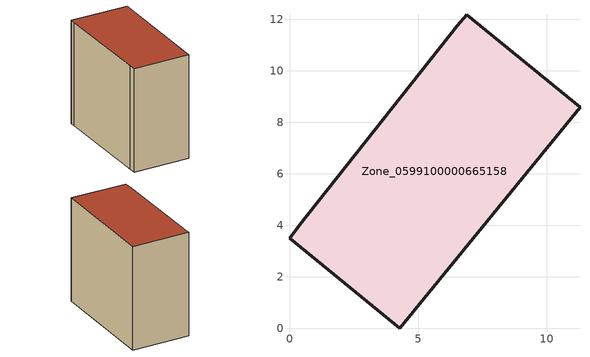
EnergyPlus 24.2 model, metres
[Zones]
Zone_0599100000665158
 floor ground (C_G): 11.29,8.59 4.28,0 0,3.49 0.39,4.02 6.52,11.76 6.88,12.18 z0
 wall outside (C_F): 4.28,0 11.29,8.59 6.88,12.18 6.52,11.76 0.39,4.02 0,3.49 4.28,0 z0:10.22
 roof outside (C_R): 6.88,12.18 6.52,11.76 0.39,4.02 0,3.49 4.28,0 11.29,8.59 z10.22
[BUILDING]
Pand.0599100000665158: North Axis=0; Terrain=City; Loads Convergence Tolerance Value=0.04; Temperature Convergence Tolerance Value=0.4; Solar Distribution=FullExterior; Maximum Number of Warmup Days=25; Minimum Number of Warmup Days=1
[Site:Location]
Rotterdam.The.Hague.AP_ZH_NLD Design_Conditions: Latitude=51.96; Longitude=4.45; Time Zone=1; Elevation=-4.5
[SITE:GROUNDTEMPERATURE:BUILDINGSURFACE]
18, 18, 18, 18, 18, 18, 18, 18, 18, 18, 18, 18
[MATERIAL] Thermal Absorptance=0.9; Solar Absorptance=0.7; Visible Absorptance=0.7
Name | Roughness | Thickness | Conductivity | Density | Specific Heat
G.TI.1946 | MediumSmooth | 0.15 | 1 | 540 | 1210
F.TI.1946 | Rough | 0.3 | 0.857143 | 1920 | 840
R.TI.1946 | MediumRough | 0.2 | 0.1 | 1500 | 1000
[CONSTRUCTION]
C_G: G.TI.1946
C_F: F.TI.1946
C_R: R.TI.1946
[ZONE]
Zone_0599100000665158: Type=1; Multiplier=1; Ceiling Height=Autocalculate; Volume=Autocalculate; Floor Area=autocalculate; Part of Total Floor Area=Yes
[ZONEINFILTRATION:DESIGNFLOWRATE]
Infil_Zone_0599100000665158: Zone or ZoneList or Space or SpaceList=Zone_0599100000665158; Schedule=AlwaysOn; Design Flow Rate Calculation Method=Flow/Area; Flow Rate per Floor Area=0.003; Constant Term Coefficient=1; Temperature Term Coefficient=0; Velocity Term Coefficient=0; Velocity Squared Term Coefficient=0
[HVACTEMPLATE:ZONE:IDEALLOADSAIRSYSTEM]
Zone_0599100000665158: Maximum Heating Supply Air Temperature=50; Minimum Cooling Supply Air Temperature=13; Maximum Heating Supply Air Humidity Ratio=0.0156; Minimum Cooling Supply Air Humidity Ratio=0.0077; Heating Limit=NoLimit; Cooling Limit=NoLimit; Dehumidification Control Type=ConstantSensibleHeatRatio; Cooling Sensible Heat Ratio=0.7; Dehumidification Setpoint=60; Humidification Control Type=None; Humidification Setpoint=30; Outdoor Air Method=None; Outdoor Air Flow Rate per Person=0.00944; Outdoor Air Flow Rate per Zone Floor Area=0; Outdoor Air Flow Rate per Zone=0; Demand Controlled Ventilation Type=None; Outdoor Air Economizer Type=NoEconomizer; Heat Recovery Type=None; Sensible Heat Recovery Effectiveness=0.7; Latent Heat Recovery Effectiveness=0.65
[ZONECONTROL:THERMOSTAT]
ThermostatControl_Zone_0599100000665158: Zone or ZoneList=Zone_0599100000665158; Control Type Schedule=DualSetpointControlType; Control 1=Thermostat_Zone_0599100000665158; Temperature Difference Between Cutout And Setpoint=0
[THERMOSTATSETPOINT:DUALSETPOINT]
Thermostat_Zone_0599100000665158: Heating Setpoint Temperature Schedule=HeatingSetpoint_Zone_0599100000665158; Cooling Setpoint Temperature Schedule=CoolingSetpoint_Zone_0599100000665158
[SCHEDULE:COMPACT]
HeatingSetpoint_Zone_0599100000665158: Through: 12/31, For: AllDays, Until: 24:00, 21
CoolingSetpoint_Zone_0599100000665158: Through: 12/31, For: AllDays, Until: 24:00, 24
DualSetpointControlType: Through: 12/31, For: AllDays, Until: 24:00, 4
AlwaysOn: Through: 12/31, For: AllDays, Until: 24:00, 1
